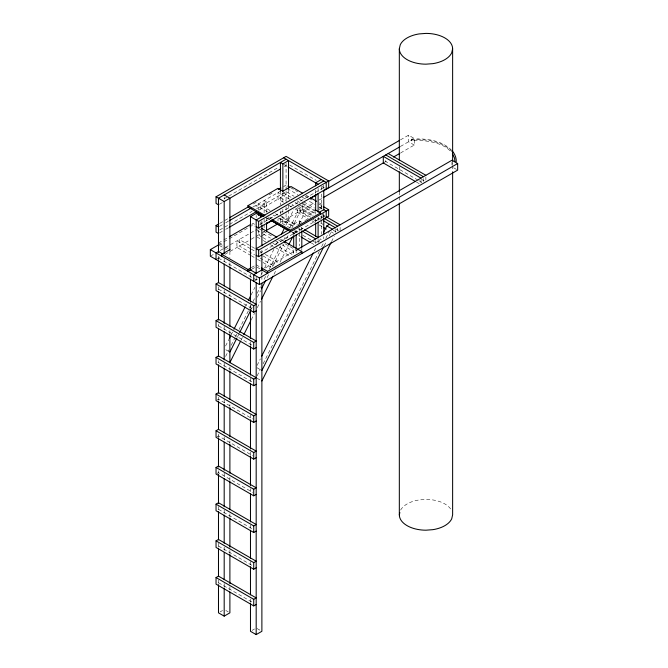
<?xml version="1.0" encoding="UTF-8"?>
<svg xmlns="http://www.w3.org/2000/svg" width="668" height="668" viewBox="0 0 668 668"><rect width="100%" height="100%" fill="white"/><g stroke="black" fill="none" stroke-linecap="round" stroke-linejoin="round"><path stroke-width="0.5" stroke-dasharray="3.34 2.5" d="M451.643 150.317C442.876 141.324 429.499 138.886 417.408 138.886C416.414 140.272 410.578 137.307 411.354 140.347C424.264 140.188 442.016 141.482 451.301 152.053M411.471 140.898L411.371 139.311M225.584 345.999L228.84 339.486M231.161 334.843L232.556 332.054M245.565 306.011L246.492 304.149M251.143 294.855L254.859 287.415M260.896 275.325L262.29 272.536M264.611 267.885L273.905 249.289M276.226 244.638L278.088 240.914M285.988 225.108L293.887 209.301M225.584 356.461L228.832 349.957M231.153 345.314L234.869 337.883M235.328 336.948L236.722 334.167M239.044 329.516L249.256 309.075M249.723 308.148L251.118 305.359M252.972 301.644L254.825 297.928M257.147 293.285L260.395 286.781M264.111 279.349L265.973 275.634M269.221 269.129L280.819 245.899M283.608 240.33L285.461 236.614M289.645 228.247L297.536 212.457L297.536 206.813M237.332 337.206L238.726 334.417M251.268 309.309L252.195 307.447M257.305 297.218L260.562 290.705M267.066 277.688L268.928 273.972M272.644 266.532L283.791 244.212M286.58 238.635L288.442 234.911M291.691 228.398L300.516 210.729L295.632 207.907M241.039 340.246L242.426 337.457M251.251 319.805L254.5 313.3M257.28 307.723L260.528 301.226M273.997 274.281L276.318 269.638M280.026 262.207L288.384 245.482M293.953 234.334L295.807 230.619M299.064 224.114L303.239 215.747L303.239 209.159M257.105 365.396L260.361 358.883M314.252 251.018L316.114 247.294M318.903 241.716L320.757 237.992M257.105 375.859L260.353 369.354M263.142 363.776L319.304 251.36M321.625 246.717L323.947 242.075M325.809 238.359L329.516 230.919M324.139 245.941L326.46 241.29M329.249 235.712L331.111 231.988M331.512 241.649L334.292 236.071M224.156 198.722L227.763 196.634M228.656 196.116L279.132 166.983M219.388 204.291L222.995 202.212M284.276 166.833L286.079 165.789M219.647 223.429L228.656 218.227M253.297 203.999L256.821 201.97M269.162 194.847L272.82 192.735M286.079 185.078L283.641 186.489L286.296 188.025M219.388 226.402L224.799 223.279M225.701 222.761L228.398 221.2M252.738 207.147L280.677 191.023M266.565 212.382L266.565 201.987L260.904 205.26L260.904 211.489M219.647 230.017L228.656 224.815M229.558 224.298L252.095 211.288M256.596 208.683L286.079 191.666L294.062 196.275M219.388 232.99L224.799 229.875M225.701 229.349L228.398 227.788M259.042 210.103L286.079 194.488M218.486 243.035L222.995 240.438M223.897 239.912L228.406 237.307M218.486 244.922L222.995 242.317M223.855 241.824L228.406 239.194M229.258 238.701L254.491 224.131M400.458 139.862L408.565 135.178L414.269 138.476L414.269 145.056L400.75 152.863M259.785 224.49L323.771 187.549M210.337 256.211L214.845 253.606M220.248 250.492L254.784 230.552M255.393 230.201L258.09 228.64M400.458 146.451L414.269 138.476M216.858 259.034L219.647 257.422M225.049 254.299L250.283 239.737M251.185 239.219L256.587 236.096M256.854 235.938L264.695 231.412M280.017 222.569L315.154 202.279M318.761 200.2L322.36 198.12M383.298 162.942L388.191 160.12M261.714 235.963L266.565 233.157M319.271 208.024L321.968 206.462M301.811 222.335L299.364 220.924L293.703 224.197L293.703 226.268M319.271 209.435L321.968 207.873M297.636 224.749L301.243 222.669M304.842 220.582L308.449 218.503M259.785 253.189L323.771 216.248M251.285 267.618L254.55 265.739M252.103 269.029L254.55 267.618M265.446 267.918L296.149 250.191M315.663 242.684L321.325 239.42M254.55 280.794L258.24 278.665M216.858 400.182L218.486 399.239L252.587 418.928M216.858 436.88L218.486 435.937L252.587 455.626M216.858 473.579L218.486 472.635L252.587 492.324M220.114 611.896L222.561 610.485M252.103 630.367L254.55 628.955M414.269 145.056L408.565 141.766L408.565 135.178M453.589 167.76L456.845 169.639M421.391 179.283L424.088 180.836M418.051 180.176L385.745 161.531L385.745 159.644M418.953 180.694L423.437 183.282M416.506 182.105L419.195 183.658M289.628 165.013L316.24 180.377M283.641 164.378L287.182 166.424M321.784 186.397L324.439 187.933M306.044 195.19L309.585 197.235M319.337 202.863L322.001 204.4M290.513 187.633L297.611 191.733M305.151 196.083L308.257 197.878M309.142 198.388L311.806 199.924M318.903 204.024L322.452 206.07M287.182 188.535L297.828 194.68M302.262 197.244L305.81 199.289M309.359 201.335L314.686 204.408M319.12 206.971L322.669 209.017M299.389 199.348L302.938 201.394M303.823 201.911L314.469 208.057M303.322 203.565L314.987 210.303M322.168 214.445L324.857 215.998M283.115 192.718L292.083 197.903M296.943 200.759L315.572 211.514M322.669 215.614L326.218 217.659M301.769 205.493L316.131 213.785M320.615 216.374L322.41 217.409M289.687 199.289L278.013 192.551L278.013 199.139L283.399 202.245M295.064 202.396L299.556 204.984M300.45 205.51L315.705 214.311M298.346 206.337L313.684 215.196M318.168 217.785L320.865 219.338M312.29 215.33L302.42 209.635L302.42 203.047M317.676 218.444L319.471 219.48M335.628 228.807L340.112 231.395L340.112 226.686M280.418 197.753L286.706 201.377M292.083 204.492L293.878 205.527M297.469 207.598L312.724 216.407M310.745 217.259L299.974 211.046L299.974 204.458M315.229 219.856L317.024 220.891M320.615 222.962L324.205 225.032M333.182 230.218L337.666 232.806M288.785 205.36L291.473 206.913M295.064 208.984L309.426 217.275M313.016 219.346L315.705 220.899M297.536 212.457L308.299 218.67M311.889 220.749L314.586 222.302M319.07 224.891L322.661 226.961M331.144 231.863L333.424 233.182M266.565 201.987L264.119 200.575L264.119 214.086M281.32 216.265L296.575 225.074M301.059 227.663L302.854 228.698M270.123 210.579L258.458 203.849L258.458 210.078M275.508 213.693L278.205 215.246M281.787 217.317L296.149 225.609M279.808 218.177L294.171 226.46M297.761 228.531L301.351 230.61M267.726 211.965L256.053 205.235L256.053 209M273.103 215.079L274.899 216.115M278.489 218.185L293.745 226.995M290.288 228.038L280.418 222.335L280.418 215.747M294.78 230.627L297.469 232.18M302.854 235.286L310.929 239.954M311.831 240.472L316.315 243.06M270.123 217.167L271.918 218.202M294.354 231.153L296.149 232.188M268.411 217.426L271.074 218.962M292.375 232.013L295.064 233.566M298.654 235.637L300.45 236.672M311.221 242.893L313.91 244.446M266.641 217.81L270.189 219.856M266.824 218.035L269.513 219.588M291.949 232.539L293.745 233.583L293.745 231.696M254.541 224.281L252.754 223.254L252.754 225.133L254.541 226.168M280.426 239.227L283.107 240.781M259 228.74L262.574 230.802M263.468 231.32L273.287 236.99M278.639 240.079L281.787 241.899M284.894 243.686L297.394 250.901M256.955 230.335L262.34 233.441M263.234 233.959L270.415 238.109M275.8 241.215L278.489 242.768M282.08 244.839L293.745 251.577L293.745 254.399L293.703 249.131M262.048 237.09L258.458 235.019L258.458 228.431M262.95 237.608L268.327 240.714M272.82 243.302L275.508 244.855M279.099 246.935L295.248 256.253M256.955 236.923L262.34 240.029M263.234 240.547L265.931 242.1M270.415 244.688L274.899 247.285M275.8 247.803L290.154 256.086M254.583 248.279L239.328 239.478L239.328 246.058L254.583 254.867M259.969 251.393L261.764 252.429M265.355 254.5L277.02 261.238L277.02 264.06M250.383 248.63L236.923 240.864L236.923 247.452L250.383 255.218M251.285 249.147L254.875 251.226M262.95 255.886L274.615 262.624L274.615 265.446M259.969 257.973L276.118 267.3M251.285 255.735L256.671 258.85M257.564 259.368L262.048 261.956M262.95 262.474L271.024 267.133M219.363 243.544L224.632 246.584M225.508 247.093L228.139 248.613M256.178 264.795L260.562 267.334M219.363 245.423L222.878 247.452M223.755 247.962L226.385 249.481M257.055 267.183L260.562 269.212M218.486 258.09L256.178 279.85M218.486 289.144L252.587 308.833M218.486 325.842L252.587 345.531M225.817 349.731L229.892 352.086M256.988 367.726L260.253 369.604M256.988 378.188L261.881 381.01M218.486 362.54L252.587 382.23M218.486 509.333L252.587 529.023M218.486 546.032L252.587 565.721M218.486 582.73L252.587 602.419M225.817 610.485L228.264 611.896M256.988 628.488L260.253 630.367M452.628 162.424L452.628 164.512M452.628 165.555L452.628 170.766M451.96 162.115L451.96 164.938M425.883 177.17L425.883 179.993M423.437 178.581L423.437 181.404M420.99 179.993L420.99 182.815M399.33 166.591L399.33 170.766M399.33 191.616L399.33 195.782M399.33 196.826L399.33 202.037M337.666 228.097L337.666 230.919M335.219 229.508L335.219 232.33M323.771 185.086L323.771 189.219M323.771 213.426L323.771 217.083M323.771 236.697L323.771 238.76M321.325 186.773L321.325 189.871M321.325 193.996L321.325 209.485M321.325 215.672L321.325 218.77M321.325 219.805L321.325 234.251M318.11 188.359L318.11 192.484M318.11 217.634L318.11 220.356M318.11 239.394L318.11 244.096M315.663 190.038L315.663 193.136M315.663 211.714L315.663 213.785M315.663 218.945L315.663 222.043M315.663 240.622L315.705 243.603M301.811 227.529L301.811 230.652M301.811 248.312L301.811 250.391M299.364 220.924L299.364 224.039M299.364 228.197L299.364 231.312M299.364 232.355L299.364 245.857M296.149 230.31L296.149 232.881M296.149 249.498L296.149 253.013M293.703 232.506L293.703 234.585M288.526 189.512L288.526 199.832M288.526 204.992L288.526 209.126M288.526 210.153L288.526 220.482L282.865 223.747L282.865 216.524M286.079 163.326L286.079 190.163M286.079 191.198L286.079 201.519M286.079 206.679L286.079 212.875M286.079 213.91L286.079 219.071M282.865 192.785L282.865 203.105M282.865 209.293L282.865 212.391M280.418 191.165L280.418 204.792M280.418 210.979L280.418 214.077M278.013 219.02L278.013 220.899M266.565 217.576L266.565 221.726M264.119 219.279L264.119 223.438M264.119 224.473L264.119 228.631M261.881 220.857L261.881 225.024M261.881 250.024L261.881 253.155M261.881 270.857L261.881 275.024M261.881 276.068L261.881 281.278M260.904 221.885L260.904 224.999M256.178 215.48L256.178 217.568M256.178 276.944L256.178 280.401M250.475 273.989L250.475 278.155M250.475 305.243L250.475 309.409M250.475 341.699L250.475 344.822M250.475 378.163L250.475 382.33M250.475 414.619L250.475 418.786M250.475 452.127L250.475 456.294M250.475 488.584L250.475 491.715M250.475 525.048L250.475 528.171M250.475 561.512L250.475 565.679M250.475 599.012L250.475 602.135M229.892 251.352L229.892 257.606M229.892 262.808L229.892 265.939M229.892 294.062L229.892 296.149M229.892 330.526L229.892 333.649M229.892 366.991L229.892 370.114M229.892 404.491L229.892 406.57M229.892 440.955L229.892 443.034M229.892 477.411L229.892 480.534M229.892 513.876L229.892 516.999M229.892 550.332L229.892 553.463M229.892 586.796L229.892 589.919M224.189 197.01L224.189 199.097M224.189 258.474L224.189 262.983M224.189 289.728L224.189 294.229M224.189 326.193L224.189 330.693M224.189 362.991L224.189 367.859M224.189 399.447L224.189 404.658M224.189 436.613L224.189 441.122M224.189 473.078L224.189 477.244M224.189 509.876L224.189 514.043M224.189 547.042L224.189 550.507M224.189 583.506L224.189 586.963M218.486 256.211L218.486 258.641M218.486 286.772L218.486 289.895M218.486 323.963L218.486 326.36M218.486 360.662L218.486 362.824M218.486 397.201L218.486 400.324M218.486 434.058L218.486 436.788M218.486 470.756L218.486 473.245M218.486 506.511L218.486 509.709M218.486 543.209L218.486 547.209M218.486 579.908L218.486 583.673M400.633 510.051A26.653 15.389 0 0 1 419.086 499.94L425.984 499.413A26.653 15.389 0 0 1 451.727 510.82M411.413 140.121A36.698 21.184 0 0 1 451.835 151.544"/><path stroke-width="1" d="M399.33 160.337L399.33 48.789L400.241 44.806A26.653 15.389 0 0 1 419.086 33.926L425.984 33.4A26.653 15.389 0 0 1 452.628 48.789L452.628 161.38M452.628 48.789L451.727 52.772A26.653 15.389 0 0 1 432.881 63.652L425.984 64.17A26.653 15.389 0 0 1 399.33 48.789M452.628 171.81L452.628 514.803L451.727 518.785A26.653 15.389 0 0 1 432.881 529.666L425.984 530.192A26.653 15.389 0 0 1 399.33 514.803L399.856 512.498M229.299 338.559L230.694 335.77M233.95 329.257L245.098 306.946M248.354 300.433L250.675 295.782M281.337 234.41L284.593 227.897M229.892 352.086L236.864 338.133M239.653 332.555L250.801 310.236M261.489 288.843L265.672 280.476M284.718 242.35L285.654 240.488M229.892 362.54L240.572 341.173M243.82 334.668L250.784 320.732M261.464 299.364L273.062 276.135M288.852 244.546L292.559 237.115M261.756 356.094L313.325 252.871M323.546 232.414L326.802 225.909L329.516 224.339M261.881 370.548L323.679 246.868M261.881 381.01L331.044 242.576M218.486 204.817L216.04 203.406L216.04 196.809L286.079 156.379L328.664 180.961L328.664 187.549L258.625 227.988L256.178 226.577M286.079 159.201L218.486 198.221L218.486 252.395M280.418 190.338L280.418 162.466L282.865 163.877L288.526 160.612L288.526 188.476M216.04 196.809L224.189 201.519L280.677 168.912M263.977 216.273L248.012 207.055L248.012 205.644L277.971 188.343L282.865 191.165L290.972 186.489L302.495 193.144M218.486 233.516L216.04 232.105L216.04 225.508L218.745 223.947M229.558 217.71L248.488 206.779M278.23 189.612L280.936 188.05M229.299 220.682L250.934 208.191M229.299 227.27L256.337 211.656M250.475 269.822L250.475 216.691L256.178 213.393L261.881 216.691M315.663 185.913L315.663 182.815L321.325 179.55M323.771 180.961L256.178 219.981L256.178 273.112M229.308 236.789L250.951 224.298M250.475 216.691L258.625 221.392L328.664 180.961M296.984 249.707L451.96 160.237L457.663 163.526L457.663 170.115L259.434 284.56L210.337 256.211L210.337 249.623L218.444 244.939M328.372 181.479L399.556 140.38M218.745 251.36L216.04 252.921L216.04 259.501M266.499 223.788L271.909 220.665M310.653 198.296L316.056 195.173M323.262 191.015L399.848 146.793M221.751 256.211L221.751 254.333L229.892 249.623M266.499 230.376L277.312 224.131M323.262 197.603L383.632 162.75M393.544 157.022L399.848 153.381M288.626 229.951L256.178 248.68L258.625 250.091L328.664 209.66L328.664 216.248L258.625 256.687L256.178 255.276M319.262 212.257L323.771 209.66M271.959 219.471L290.588 230.226L320.556 212.925L320.556 214.336M216.04 283.967L218.486 282.556L256.178 304.316L253.731 305.727L216.04 283.967L216.04 290.555L253.731 312.315L256.178 310.904M221.751 254.333L248.028 269.505L250.475 268.093M251.285 269.505L248.028 271.383L248.028 269.505M262.741 269.471L253.731 274.673L253.731 281.261M261.439 267.835L267.584 271.383L301.852 251.602L301.852 253.481M210.337 249.623L259.434 277.971L457.663 163.526M216.04 320.665L218.486 319.254L256.178 341.014L253.731 342.425L216.04 320.665L216.04 327.253L253.731 349.013L256.178 347.602M216.04 357.363L218.486 355.952L256.178 377.712L253.731 379.123L216.04 357.363L216.04 363.951L253.731 385.712L256.178 384.3M216.04 394.062L218.486 392.65L256.178 414.411L253.731 415.822L216.04 394.062L216.04 400.65L253.731 422.41L256.178 420.999M216.04 430.76L218.486 429.349L256.178 451.109L253.731 452.52L216.04 430.76L216.04 437.348L253.731 459.108L256.178 457.697M216.04 467.458L218.486 466.047L256.178 487.807L253.731 489.218L216.04 467.458L216.04 474.046L253.731 495.806L256.178 494.395M216.04 504.156L218.486 502.745L256.178 524.505L253.731 525.916L216.04 504.156L216.04 510.744L253.731 532.505L256.178 531.093M216.04 540.855L218.486 539.443L256.178 561.203L253.731 562.615L216.04 540.855L216.04 547.443L253.731 569.203L256.178 567.792M216.04 577.553L218.486 576.142L256.178 597.902L253.731 599.313L216.04 577.553L216.04 584.141L253.731 605.901L256.178 604.49M218.486 584.717L218.486 612.84L224.189 616.13L229.892 612.84L229.892 592.007M250.475 603.179L250.475 631.31L256.178 634.6L261.881 631.31L261.881 283.366M388.191 153.531L425.883 175.292M385.745 154.943L423.437 176.703M420.99 178.114L383.298 156.354L383.298 162.942L415.605 181.587M283.641 157.79L326.218 182.372L326.218 188.96M315.663 182.815L318.11 184.226M288.075 166.942L316.457 183.324M310.47 197.745L316.682 201.327M287.858 186.096L289.628 187.123M323.337 206.587L328.664 209.66M323.554 209.535L326.218 211.071L326.218 217.659M315.663 210.103L320.556 212.925M326.652 217.033L340.112 224.807M323.312 217.927L337.666 226.218M323.554 220.891L335.219 227.629M326.802 225.909L332.505 229.199M323.554 227.479L326.251 229.032M304.65 229.742L318.11 237.507M302.245 231.128L315.705 238.894M248.012 205.644L264.862 215.372M301.351 237.19L310.319 242.375M271.074 220.373L290.588 231.637L290.588 230.226M256.053 211.823L263.234 215.964M271.308 220.624L288.359 230.468M224.189 194.931L229.892 198.221L229.892 250.308M261.681 228.406L276.861 237.165M284 241.29L301.852 251.602M216.04 225.508L218.486 226.92M261.439 269.722L267.584 273.262L267.584 271.383M218.486 251.502L222.97 254.099M249.899 269.638L256.178 273.262M452.37 151.043C454.85 154.024 456.436 157.798 456.227 161.723M452.386 153.648L454.607 158.266L454.866 161.689M399.33 171.81L399.33 191.616M399.33 203.08L399.33 514.803M323.771 190.246L323.771 209.861M323.771 218.119L323.771 234.635M318.11 193.52L318.11 212.098M318.11 222.419L318.11 237.9M315.663 194.171L315.663 210.687M315.663 223.07L315.663 236.489M301.811 231.687L301.811 247.269M296.149 234.952L296.149 248.463M293.703 235.62L293.703 247.051M282.865 163.877L282.865 191.749M266.565 222.77L266.565 231.078M261.881 225.024L261.881 245.857M261.881 254.191L261.881 269.822M260.904 214.612L260.904 216.683M259.434 277.971L259.434 284.56M258.625 221.392L258.625 227.988M258.625 250.091L258.625 256.687M258.458 213.201L258.458 215.271M256.178 282.489L256.178 634.6M253.731 305.727L253.731 312.315M253.731 342.425L253.731 349.013M253.731 379.123L253.731 385.712M253.731 415.822L253.731 422.41M253.731 452.52L253.731 459.108M253.731 489.218L253.731 495.806M253.731 525.916L253.731 532.505M253.731 562.615L253.731 569.203M253.731 599.313L253.731 605.901M250.475 279.199L250.475 302.111M250.475 309.409L250.475 338.576M250.475 345.865L250.475 375.032M250.475 383.374L250.475 411.496M250.475 419.83L250.475 448.996M250.475 456.294L250.475 485.461M250.475 493.794L250.475 521.925M250.475 530.258L250.475 558.381M250.475 566.715L250.475 594.846M229.892 266.983L229.892 289.895M229.892 298.229L229.892 326.36M229.892 334.693L229.892 362.824M229.892 371.157L229.892 399.28M229.892 407.614L229.892 436.788M229.892 444.078L229.892 473.245M229.892 481.578L229.892 509.709M229.892 518.042L229.892 547.209M229.892 554.498L229.892 583.673M224.189 201.519L224.189 253.606M224.189 264.019L224.189 285.896M224.189 295.273L224.189 323.404M224.189 331.737L224.189 359.86M224.189 368.193L224.189 396.324M224.189 404.658L224.189 432.789M224.189 442.158L224.189 470.289M224.189 478.622L224.189 506.753M224.189 515.086L224.189 543.209M224.189 552.586L224.189 579.674M224.189 588.007L224.189 616.13M218.486 259.685L218.486 282.606M218.486 291.983L218.486 320.106M218.486 328.439L218.486 356.57M218.486 364.903L218.486 393.034M218.486 401.368L218.486 429.491M218.486 437.824L218.486 466.999M218.486 474.288L218.486 503.455M218.486 511.788L218.486 539.919M218.486 548.253L218.486 576.375"/></g></svg>
